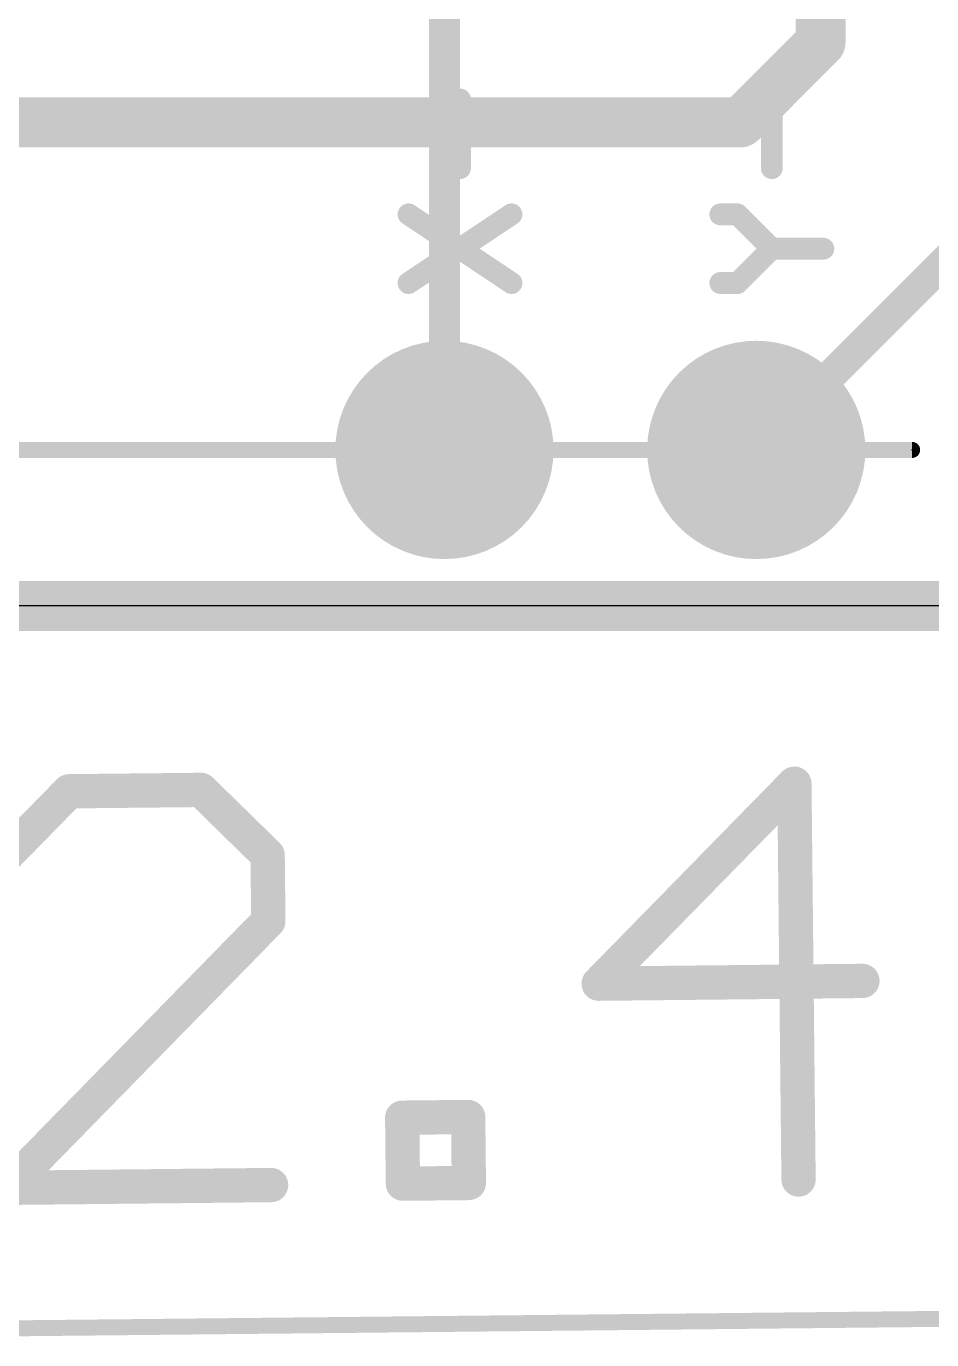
# Model space of a CAD drawing. Extents: x -22.4 to 30.9, y -9.3 to 32.7.
# Drawn here: x 1.04 to 8.41, y -7.37 to 3.32 of the extents above; entities that cross this region are included whole.
import ezdxf

# ---------------------------------------------------------------- set-up
doc = ezdxf.new("R2010")
doc.units = 0
for name, color, linetype in [('1', 12, 'CONTINUOUS'), ('16', 132, 'CONTINUOUS'), ('17', 110, 'CONTINUOUS'), ('20', 53, 'CONTINUOUS'), ('21', 40, 'CONTINUOUS'), ('23', 40, 'CONTINUOUS'), ('47', 253, 'CONTINUOUS'), ('51', 253, 'CONTINUOUS')]:
    doc.layers.add(name, color=color, linetype=linetype)

# ---------------------------------------------------------------- blocks, each defined once
blk = doc.blocks.new('RECT')
blk.add_solid([(-0.5, -0.5), (0.5, -0.5), (-0.5, 0.5), (0.5, 0.5)])
blk = doc.blocks.new('ROUNDP')
at = {"const_width": 0.5}
blk.add_lwpolyline([(0, -0.25, 1), (0, 0.25, 1), (0, -0.25)], format="xyb", dxfattribs=at)

msp = doc.modelspace()

# ---------------------------------------------------------------- linework, layer by layer
at = {"layer": '1', "const_width": 0.4064}
for points in [[(7.509, 4.191), (7.509, 3.191)], [(7.509, 3.191), (6.858, 2.54)], [(6.858, 2.54), (0, 2.54)]]:
    msp.add_lwpolyline(points, dxfattribs=at)
at = {"layer": '1', "const_width": 0.2032}
for points in [[(7.5808, 3.1192, 1), (7.4372, 3.2628)], [(7.4074, 3.191, 1), (7.6106, 3.191)], [(6.7862, 2.6118, 1), (6.9298, 2.4682)], [(6.858, 2.4384, 1), (6.858, 2.6416)]]:
    msp.add_lwpolyline(points, format="xyb", dxfattribs=at)
at = {"layer": '16'}
for points, const_width in [([(4.445, -0.127), (4.445, 10.414)], 0.254), ([(6.985, -0.127), (8.636, 1.524)], 0.254), ([(22.225, -1.397), (-5.715, -1.397)], 0.4064)]:
    msp.add_lwpolyline(points, dxfattribs=dict(at, const_width=const_width))
at = {"layer": '16', "const_width": 0.127}
for points in [[(4.3815, -0.127, 1), (4.5085, -0.127)], [(6.9401, -0.0821, 1), (7.0299, -0.1719)]]:
    msp.add_lwpolyline(points, format="xyb", dxfattribs=at)
at = {"layer": '20'}
msp.add_line((19.685, -1.397), (-3.175, -1.397), dxfattribs=at)
at = {"layer": '21', "const_width": 0.1778}
for points in [[(4.5716, 2.1674), (4.5716, 2.7267)], [(7.1116, 2.1674), (7.1116, 2.7267)], [(4.1522, 1.2319), (4.9911, 1.7912)], [(4.1522, 1.7912), (4.9911, 1.2319)], [(6.832, 1.7912), (6.6922, 1.7912)], [(7.1116, 1.5115), (6.832, 1.7912)], [(6.832, 1.2319), (7.1116, 1.5115)], [(7.1116, 1.5115), (7.5311, 1.5115)], [(6.6922, 1.2319), (6.832, 1.2319)]]:
    msp.add_lwpolyline(points, dxfattribs=at)
at = {"layer": '21', "const_width": 0.0889}
for points in [[(4.6161, 2.7267, 1), (4.5272, 2.7267)], [(7.1561, 2.7267, 1), (7.0672, 2.7267)], [(4.5272, 2.1674, 1), (4.6161, 2.1674)], [(7.0672, 2.1674, 1), (7.1561, 2.1674)], [(4.1768, 1.8282, 1), (4.1275, 1.7542)], [(5.0158, 1.7542, 1), (4.9664, 1.8282)], [(6.6922, 1.8356, 1), (6.6922, 1.7467)], [(6.8634, 1.8226, 1), (6.8006, 1.7597)], [(6.832, 1.7467, 1), (6.832, 1.8356)], [(7.1116, 1.556, 1), (7.1116, 1.4671)], [(7.1431, 1.4801, 1), (7.0802, 1.543)], [(7.0802, 1.4801, 1), (7.1431, 1.543)], [(7.5311, 1.4671, 1), (7.5311, 1.556)], [(4.1275, 1.2689, 1), (4.1768, 1.1949)], [(4.9664, 1.1949, 1), (5.0158, 1.2689)], [(6.6922, 1.2764, 1), (6.6922, 1.1874)], [(6.8006, 1.2633, 1), (6.8634, 1.2005)], [(6.832, 1.1874, 1), (6.832, 1.2764)]]:
    msp.add_lwpolyline(points, format="xyb", dxfattribs=at)
at = {"layer": '23'}
msp.add_point((8.255, -0.127), dxfattribs=at)
at = {"layer": '47'}
for points, const_width in [([(8.255, -0.127), (-14.8278, -0.127)], 0.13), ([(1.3874, -2.9067), (0.8558, -3.4495)], 0.2794), ([(2.4618, -2.8954), (1.3874, -2.9067)], 0.2794), ([(3.0046, -3.427), (2.4618, -2.8954)], 0.2794), ([(7.2956, -2.8448), (5.7009, -4.4733)], 0.2794), ([(7.3294, -6.068), (7.2956, -2.8448)], 0.2794), ([(3.0102, -3.9642), (3.0046, -3.427)], 0.2794), ([(0.8839, -6.1355), (3.0102, -3.9642)], 0.2794), ([(5.7009, -4.4733), (7.8497, -4.4507)], 0.2794), ([(4.1009, -5.5645), (4.6381, -5.5589)], 0.2794), ([(4.1065, -6.1017), (4.1009, -5.5645)], 0.2794), ([(4.6381, -5.5589), (4.6437, -6.0961)], 0.2794), ([(3.0327, -6.113), (0.8839, -6.1355)], 0.2794), ([(4.6437, -6.0961), (4.1065, -6.1017)], 0.2794), ([(-1.7789, -7.3074), (10.5025, -7.1821)], 0.13)]:
    msp.add_lwpolyline(points, dxfattribs=dict(at, const_width=const_width))
for points, const_width in [([(8.255, -0.1595, 1), (8.255, -0.0945)], 0.065), ([(1.3866, -2.8368, 1), (1.3881, -2.9765)], 0.1397), ([(1.4373, -2.9555, 1), (1.3375, -2.8578)], 0.1397), ([(2.5106, -2.8455, 1), (2.4129, -2.9453)], 0.1397), ([(2.4625, -2.9653, 1), (2.461, -2.8256)], 0.1397), ([(7.3655, -2.844, 1), (7.2258, -2.8455)], 0.1397), ([(7.3455, -2.8937, 1), (7.2457, -2.7959)], 0.1397), ([(3.0744, -3.4262, 1), (2.9347, -3.4277)], 0.1397), ([(2.9557, -3.4769, 1), (3.0535, -3.3771)], 0.1397), ([(3.0601, -4.013, 1), (2.9603, -3.9153)], 0.1397), ([(2.9404, -3.9649, 1), (3.0801, -3.9634)], 0.1397), ([(5.7002, -4.4034, 1), (5.7016, -4.5431)], 0.1397), ([(5.651, -4.4244, 1), (5.7508, -4.5221)], 0.1397), ([(7.8504, -4.5206, 1), (7.849, -4.3809)], 0.1397), ([(4.1707, -5.5638, 1), (4.031, -5.5652)], 0.1397), ([(4.1001, -5.4947, 1), (4.1016, -5.6344)], 0.1397), ([(4.7079, -5.5582, 1), (4.5682, -5.5596)], 0.1397), ([(4.6388, -5.6287, 1), (4.6373, -5.489)], 0.1397), ([(3.0334, -6.1828, 1), (3.032, -6.0431)], 0.1397), ([(4.1058, -6.0319, 1), (4.1072, -6.1716)], 0.1397), ([(4.6444, -6.1659, 1), (4.643, -6.0262)], 0.1397), ([(4.0367, -6.1024, 1), (4.1763, -6.101)], 0.1397), ([(4.5739, -6.0968, 1), (4.7135, -6.0954)], 0.1397), ([(7.2595, -6.0687, 1), (7.3992, -6.0672)], 0.1397)]:
    msp.add_lwpolyline(points, format="xyb", dxfattribs=dict(at, const_width=const_width))

# ---------------------------------------------------------------- block references
at = {"layer": '17', "xscale": 1.778, "yscale": 1.778, "rotation": 270}
for p in [(4.445, -0.127), (4.445, -0.127), (6.985, -0.127), (6.985, -0.127)]:
    msp.add_blockref('ROUNDP', p, dxfattribs=at)
at = {"layer": '51', "xscale": 0.508, "yscale": 0.508, "rotation": 180}
for p in [(4.445, -0.127), (6.985, -0.127)]:
    msp.add_blockref('RECT', p, dxfattribs=at)

doc.saveas('drawing.dxf')
